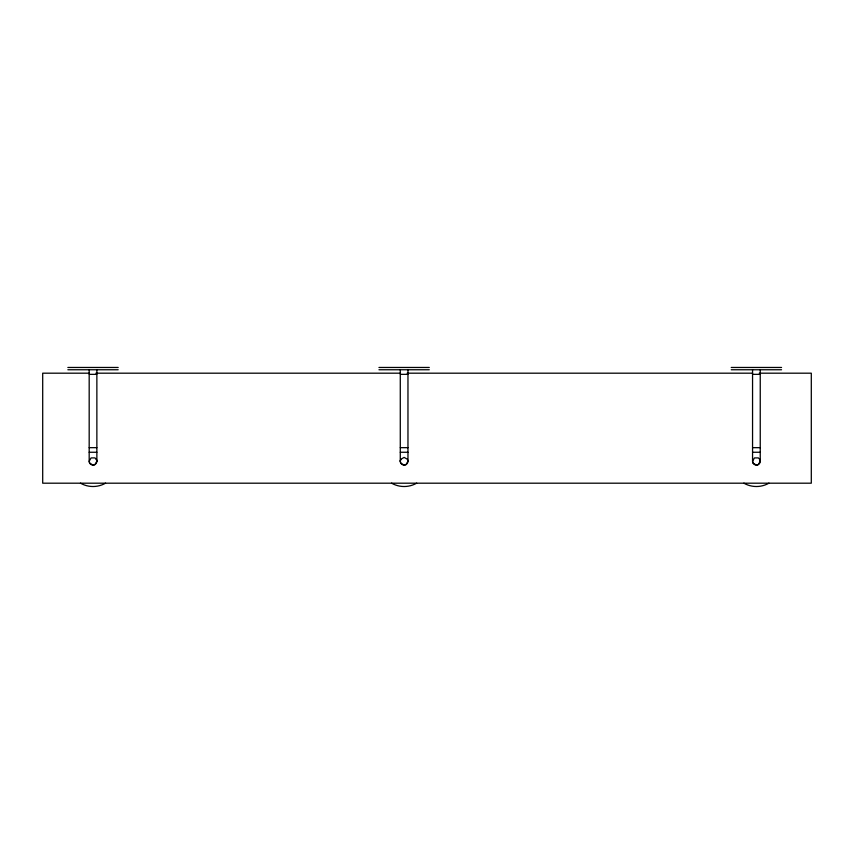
<?xml version="1.0" encoding="UTF-8"?>
<svg xmlns="http://www.w3.org/2000/svg" width="854" height="854" viewBox="0 0 854 854"><rect width="100%" height="100%" fill="white"/><g stroke="black" fill="none" stroke-linecap="round" stroke-linejoin="round"><path stroke-width="1.28" d="M96.865 369.75L96.865 461.235L94.943 464.576L93.022 465.088L89.702 463.167L89.179 461.235L89.179 369.75M400.28 461.235L400.793 459.313L404.123 457.392L407.454 459.313L407.966 461.235L406.045 464.576L404.123 465.088L400.793 463.167L400.28 461.235L400.28 369.75M760.241 369.75L760.241 461.235L758.32 464.576L756.398 465.088L753.068 463.167L752.555 461.235L752.555 369.75M67.861 367.466L118.183 367.466M378.962 367.466L429.284 367.466M731.237 367.466L781.559 367.466M67.861 369.75L118.183 369.75M378.962 369.75L429.284 369.75M731.237 369.75L781.559 369.75M89.403 373.187L42.7 373.187L42.7 483.193L811.3 483.193L811.3 373.187L759.259 373.187M95.904 373.187L400.505 373.187M407.155 373.187L752.587 373.187M89.275 374.34L96.78 374.34M400.377 374.34L407.881 374.34M752.652 374.34L760.156 374.34M89.179 447.667L96.865 447.667M400.28 447.667L407.966 447.667M752.555 447.667L760.241 447.667M89.179 452.257L96.865 452.257M400.28 452.257L407.966 452.257M752.555 452.257L760.241 452.257M759.729 459.313L758.32 457.904L754.477 457.904L752.555 461.235A3.843 3.843 0 0 0 757.402 464.95A3.843 3.843 0 0 0 759.729 459.313L760.241 461.235M96.353 459.313L94.943 457.904L91.1 457.904L89.179 461.235A3.843 3.843 0 0 0 94.025 464.95A3.843 3.843 0 0 0 96.353 459.313L96.865 461.235M407.966 369.75L407.966 461.235A3.843 3.843 0 0 1 403.131 464.95A3.843 3.843 0 0 1 400.793 459.313M416.699 483.15A25.182 25.182 0 0 1 391.548 483.15M105.597 483.15A25.182 25.182 0 0 1 80.447 483.15M768.974 483.15A25.182 25.182 0 0 1 743.823 483.15"/></g></svg>
